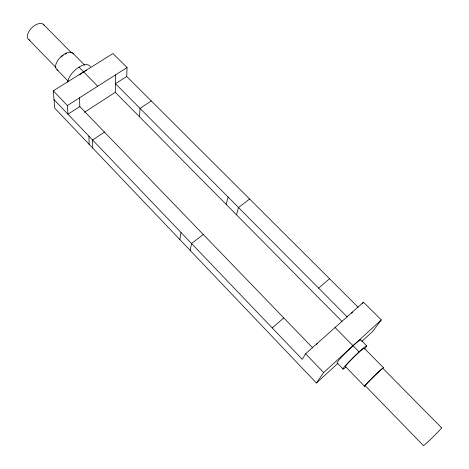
<?xml version="1.0" encoding="UTF-8"?>
<svg xmlns="http://www.w3.org/2000/svg" width="469" height="469" viewBox="0 0 469 469"><rect width="100%" height="100%" fill="white"/><g stroke="black" fill="none" stroke-linecap="round" stroke-linejoin="round"><path stroke-width="0.7" d="M341.965 321.412L115.286 92.305L115.626 74.823M358.287 307.371L126.718 76.453L127.052 67.542L112.965 53.56L53.273 90.828L54.732 108.181L316.423 383.009L337.967 363.264M139.498 116.775L140.02 108.409L151.264 100.929M179.826 239.553L181.016 232.507M190.174 250.423L191.534 243.505L203.288 234.5M226.193 204.396L228.057 197.003M236.476 214.796L238.51 207.527L249.625 199.014M361.781 341.438L372.497 331.624L381.291 319.899L363.457 302.2L305.6 353.778L302.259 359.348L54.011 99.633M316.634 344.457L317.331 343.32M351.609 313.263L352.412 312.043M362.326 303.889L363.457 302.2M316.423 383.009L323.645 372.579L381.291 319.899M272.19 327.89L283.815 317.929M318.598 288.124L329.566 278.733M104.446 132.088L92.586 139.985L92.745 148.104M84.443 112.261L115.286 92.305M79.466 97.869L79.818 106.58L67.946 114.207L67.407 105.554L53.273 90.828M126.718 76.453L115.456 83.687L347.382 317.091M67.407 105.554L127.052 67.542M360.643 339.726L366.617 345.764M72.537 52.868L84.613 65.091M364.173 348.191L383.425 367.684M43.201 24.171L71.54 52.886M441.558 427.775L382.833 368.276A12.458 0.463 -44.4 0 0 372.749 377.557A12.458 0.463 -44.4 0 0 365.199 385.676L423.308 445.456A12.774 0.674 -44.4 0 0 433.145 436.879A12.774 0.674 -44.4 0 0 441.341 427.74M78.956 67.143L97.728 86.232M335.071 327.503L359.055 351.885M28.996 39.812L56.034 67.624M57.077 69.729L68.028 81.002M364.606 386.263L345.571 366.67A13.185 0.879 -44.4 0 1 354.488 356.557A13.185 0.879 -44.4 0 1 364.237 348.455M343.144 369.08L337.252 363A16.591 1.26 -44.4 0 1 348.344 350.155A16.591 1.26 -44.4 0 1 360.731 340.095M79.818 106.58L312.805 347.963M305.6 353.778L323.645 372.579M88.922 136.151L89.139 144.317M345.794 367.227A16.638 1.114 -44.4 0 1 346.421 364.507A16.638 1.114 -44.4 0 1 362.584 348.731A16.638 1.114 -44.4 0 1 364.472 349M365.304 385.758A13.296 0.498 -44.4 0 1 372.667 377.592A13.296 0.498 -44.4 0 1 383.413 367.878M29.969 40.275A10.605 5.933 -44.4 0 1 31.441 28.169A10.605 5.933 -44.4 0 1 44.209 25.349M61.081 57.101A10.758 5.546 -44.4 0 1 63.245 55.301M64.945 54.222A10.758 5.546 -44.4 0 1 66.639 53.419M67.694 82.198A14.598 7.193 -44.4 0 1 78.135 67.677A14.598 7.193 -44.4 0 1 90.37 66.868M79.613 74.94A14.633 7.111 -44.4 0 1 86.659 70.297M58.074 70.168A11.485 5.915 -44.4 0 1 60.114 57.523A11.485 5.915 -44.4 0 1 73.533 54.052"/></g></svg>
